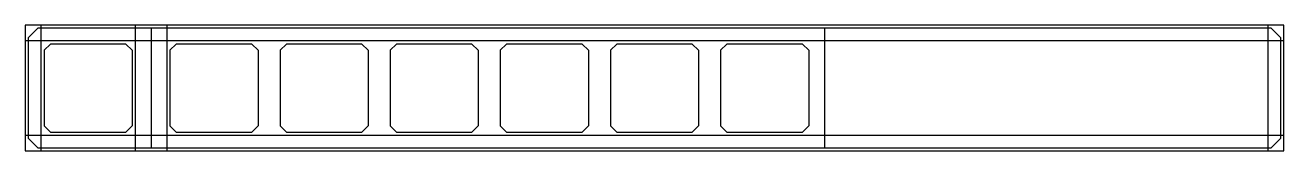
# Model space of a CAD drawing. Header units: millimetres. Extents: x 0 to 800, y 0 to 80.
import ezdxf

# ---------------------------------------------------------------- set-up
doc = ezdxf.new("R2010")
doc.units = ezdxf.units.MM
doc.layers.add('secondary', color=1, linetype='Continuous')

msp = doc.modelspace()

# ---------------------------------------------------------------- linework, layer by layer
for p, q in [((8, 78), (2, 72)), ((792, 78), (8, 78)), ((80, 78), (80, 2)), ((508, 78), (508, 2)), ((792, 78), (798, 72)), ((798, 8), (798, 72)), ((2, 72), (2, 8)), ((16, 68), (12, 64)), ((12, 64), (12, 16)), ((64, 68), (16, 68)), ((68, 64), (64, 68)), ((68, 64), (68, 16)), ((96, 68), (92, 64)), ((92, 64), (92, 16)), ((144, 68), (96, 68)), ((148, 64), (144, 68)), ((148, 64), (148, 16)), ((166, 68), (162, 64)), ((162, 64), (162, 16)), ((214, 68), (166, 68)), ((218, 64), (214, 68)), ((218, 64), (218, 16)), ((236, 68), (232, 64)), ((232, 64), (232, 16)), ((284, 68), (236, 68)), ((288, 64), (284, 68)), ((288, 64), (288, 16)), ((306, 68), (302, 64)), ((302, 64), (302, 16)), ((354, 68), (306, 68)), ((358, 64), (354, 68)), ((358, 64), (358, 16)), ((376, 68), (372, 64)), ((372, 64), (372, 16)), ((424, 68), (376, 68)), ((428, 64), (424, 68)), ((428, 64), (428, 16)), ((446, 68), (442, 64)), ((442, 64), (442, 16)), ((494, 68), (446, 68)), ((498, 64), (494, 68)), ((498, 64), (498, 16)), ((12, 16), (16, 12)), ((64, 12), (68, 16)), ((92, 16), (96, 12)), ((144, 12), (148, 16)), ((162, 16), (166, 12)), ((214, 12), (218, 16)), ((232, 16), (236, 12)), ((284, 12), (288, 16)), ((302, 16), (306, 12)), ((354, 12), (358, 16)), ((372, 16), (376, 12)), ((424, 12), (428, 16)), ((442, 16), (446, 12)), ((494, 12), (498, 16)), ((2, 8), (8, 2)), ((16, 12), (64, 12)), ((96, 12), (144, 12)), ((166, 12), (214, 12)), ((236, 12), (284, 12)), ((306, 12), (354, 12)), ((376, 12), (424, 12)), ((446, 12), (494, 12)), ((798, 8), (792, 2)), ((8, 2), (792, 2))]:
    msp.add_line(p, q)
at = {"layer": 'secondary'}
for p, q in [((800, 80), (0, 80)), ((0, 80), (0, 0)), ((10, 80), (10, 0)), ((70, 80), (70, 0)), ((90, 80), (90, 0)), ((790, 0), (790, 80)), ((800, 0), (800, 80)), ((800, 70), (0, 70)), ((0, 10), (800, 10)), ((0, 0), (800, 0))]:
    msp.add_line(p, q, dxfattribs=at)

doc.saveas('drawing.dxf')
